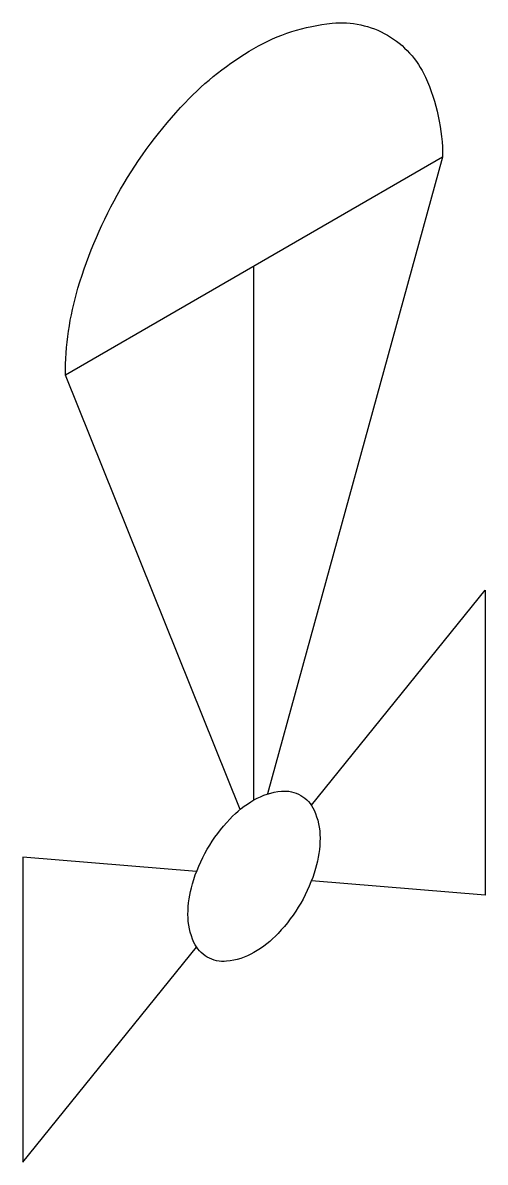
# Model space of a CAD drawing. Header units: millimetres. Extents: x -9986.771 to -9986.468, y -22.572 to -21.825.
import ezdxf

# ---------------------------------------------------------------- set-up
doc = ezdxf.new("R2010")
doc.units = ezdxf.units.MM
doc.layers.add('Tub_iso_válvulas', color=2, linetype='Continuous')

msp = doc.modelspace()

# ---------------------------------------------------------------- linework, layer by layer
at = {"layer": 'Tub_iso_válvulas'}
for p, q in [((-9986.49564, -21.91315), (-9986.74296, -22.05594)), ((-9986.49564, -21.91315), (-9986.61036, -22.33062)), ((-9986.62829, -22.34071), (-9986.74296, -22.05594)), ((-9986.5817, -22.33803), (-9986.46775, -22.19704)), ((-9986.46775, -22.19704), (-9986.46775, -22.39704)), ((-9986.65691, -22.38144), (-9986.77085, -22.37204)), ((-9986.77085, -22.37204), (-9986.77085, -22.57204)), ((-9986.46775, -22.39704), (-9986.58169, -22.38765)), ((-9986.77085, -22.57204), (-9986.6569, -22.43106))]:
    msp.add_line(p, q, dxfattribs=at)
at = {"layer": 'Tub_iso_válvulas', "color": 1}
msp.add_line((-9986.6193, -22.33454), (-9986.6193, -21.98454), dxfattribs=at)
at = {"layer": 'Tub_iso_válvulas'}
msp.add_lwpolyline([(-9986.74296, -22.05594, -0.072341), (-9986.73468, -21.99901, -0.058752), (-9986.70674, -21.93406, -0.058752), (-9986.66446, -21.87739, -0.072341), (-9986.6193, -21.84175, -0.106617), (-9986.56808, -21.82528, -0.156851), (-9986.53186, -21.83309, -0.156851), (-9986.50698, -21.86055, -0.106617), (-9986.49564, -21.91315, -0.072341)], format="xyb", dxfattribs=at)
msp.add_lwpolyline([(-9986.58868, -22.40222, -0.058752), (-9986.60349, -22.42207, -0.072341), (-9986.6193, -22.43454, -0.106617), (-9986.63724, -22.44031, -0.156851), (-9986.64992, -22.43758, -0.156851), (-9986.65863, -22.42796, -0.106617), (-9986.6626, -22.40954, -0.072341), (-9986.6597, -22.38961, -0.058752), (-9986.64992, -22.36687, -0.058752), (-9986.63511, -22.34702, -0.072341), (-9986.6193, -22.33454, -0.106617), (-9986.60136, -22.32878, -0.156851), (-9986.58868, -22.33151, -0.156851), (-9986.57997, -22.34113, -0.106617), (-9986.576, -22.35954, -0.072341), (-9986.5789, -22.37948, -0.058752)], format="xyb", close=True, dxfattribs=at)

doc.saveas('drawing.dxf')
